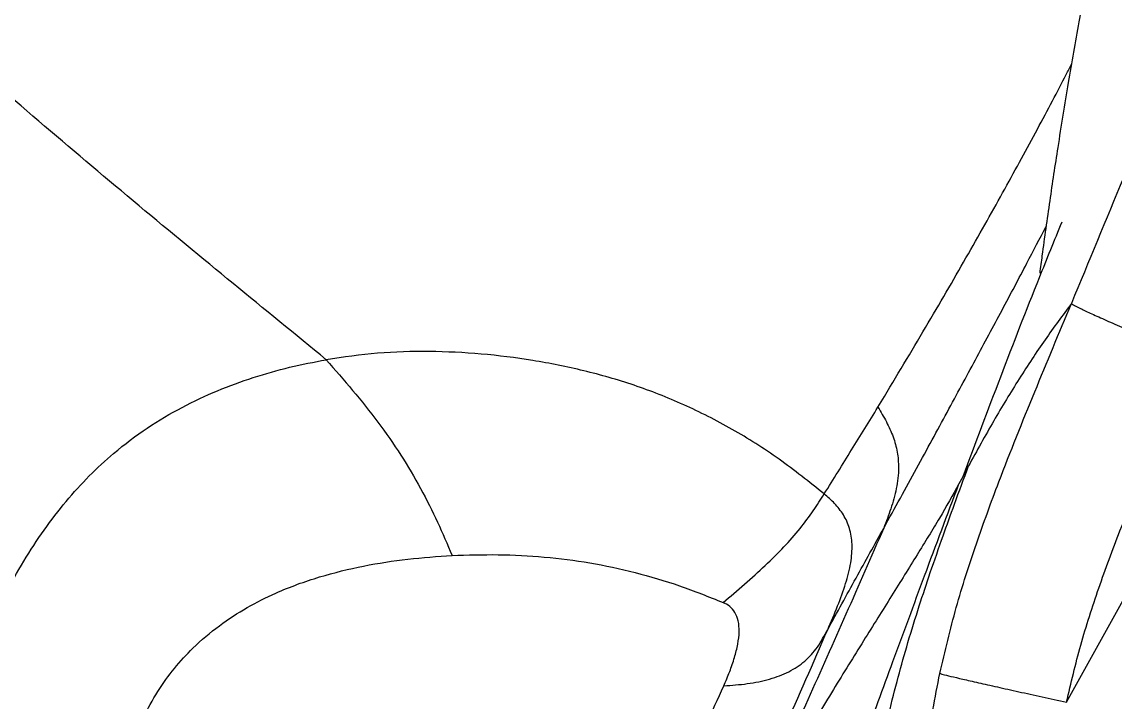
# Model space of a CAD drawing. Extents: x 400 to 501, y 484 to 634.
# Drawn here: x 483.32 to 491.63, y 569.79 to 574.96 of the extents above; entities that cross this region are included whole.
import ezdxf

# ---------------------------------------------------------------- set-up
doc = ezdxf.new("R2010")
doc.units = 0
doc.header["$MEASUREMENT"] = 0
doc.layers.add('DIM', color=3, linetype='Continuous')
doc.layers.add('GEOMETRY', color=3, linetype='Continuous', lineweight=25)

# ---------------------------------------------------------------- blocks, each defined once
blk = doc.blocks.new('2026 GRANDEE')
at = {"layer": 'GEOMETRY', "ltscale": 16}
for p, q in [((39.3982, -24.8037), (39.447, -24.7233)), ((40.043, -25.3332), (40.0133, -25.3886))]:
    blk.add_line(p, q, dxfattribs=at)
at = {"layer": 'GEOMETRY', "ltscale": 16, "flags": 128}
blk.add_lwpolyline([(40.8308, -27.0464), (43.336, -22.5384), (45.8411, -18.0304)], dxfattribs=at)
at = {"layer": 'GEOMETRY', "ltscale": 16}
for points, knots in [([(42.4053, -20.1919), (42.2843, -20.5103), (42.0418, -21.1485), (41.6566, -22.1038), (41.2641, -23.0601), (40.9996, -23.6985), (40.8677, -24.0169)], [0, 0, 0, 0, 0.2481742, 0.4975528, 0.7494201, 1, 1, 1, 1]), ([(41.1996, -20.5013), (41.1852, -20.5672), (41.145, -20.7521), (41.0796, -21.068), (41.0018, -21.4611), (40.9218, -21.8898), (40.8411, -22.3515), (40.7674, -22.805), (40.7017, -23.2429), (40.6564, -23.5613), (40.633, -23.7424), (40.6273, -23.7865)], [0, 0, 0, 0, 0.058392, 0.163819, 0.28116, 0.410043, 0.550091, 0.700928, 0.826773, 0.957764, 1, 1, 1, 1]), ([(35.2072, -24.4441), (34.9719, -24.2519), (34.5014, -23.8675), (33.7854, -23.2767), (33.0679, -22.6719), (32.3512, -22.0523), (31.8786, -21.6249), (31.6423, -21.4112)], [0, 0, 0, 0, 0.200184, 0.400292, 0.600352, 0.800275, 1, 1, 1, 1]), ([(39.447, -24.7233), (39.5602, -24.5348), (39.7867, -24.1577), (40.0898, -23.6332), (40.3669, -23.1402), (40.6124, -22.6885), (40.7789, -22.3748), (40.8554, -22.2251), (40.8686, -22.1992)], [0, 0, 0, 0, 0.191988, 0.383999, 0.576047, 0.76811, 0.95993, 1, 1, 1, 1]), ([(40.7947, -23.3996), (40.7372, -23.5401), (40.4753, -24.1802), (40.2325, -24.8278), (40.043, -25.3332)], [0, 0, 0, 0, 0.219643, 1, 1, 1, 1]), ([(39.4423, -25.7247), (39.5267, -25.5712), (39.6956, -25.2642), (39.926, -24.84), (40.1416, -24.4406), (40.3426, -24.0655), (40.5224, -23.7265), (40.6279, -23.5233), (40.6759, -23.4308)], [0, 0, 0, 0, 0.171341, 0.342698, 0.514075, 0.685494, 0.856914, 1, 1, 1, 1]), ([(39.8679, -26.8281), (39.9076, -26.6607), (39.9866, -26.3282), (40.1426, -25.8441), (40.3421, -25.2977), (40.5874, -24.691), (40.7747, -24.2407), (40.8677, -24.0169)], [0, 0, 0, 0, 0.1727037, 0.3429116, 0.5101296, 0.7565895, 1, 1, 1, 1]), ([(40.8677, -24.0169), (40.8008, -24.1075), (40.6656, -24.2904), (40.4695, -24.5893), (40.2751, -24.9083), (40.1497, -25.1365), (40.0864, -25.2517)], [0, 0, 0, 0, 0.242534, 0.490026, 0.742506, 1, 1, 1, 1]), ([(40.8677, -24.0169), (40.8735, -24.0211), (40.8851, -24.0294), (40.9439, -24.0588), (41.0309, -24.0995), (41.146, -24.1512), (41.2843, -24.2118), (41.4412, -24.2792), (41.6113, -24.3513), (41.7296, -24.4005), (41.7888, -24.4251)], [0, 0, 0, 0, 0.1250074, 0.2500074, 0.3750023, 0.5, 0.6249977, 0.7499926, 0.8749926, 1, 1, 1, 1]), ([(38.9903, -25.4643), (38.877, -25.3738), (38.6505, -25.1928), (38.2922, -24.9673), (37.924, -24.7795), (37.5472, -24.6325), (37.1642, -24.5228), (36.7764, -24.4456), (36.3844, -24.3964), (35.9905, -24.377), (35.5967, -24.388), (35.3371, -24.4254), (35.2072, -24.4441)], [0, 0, 0, 0, 0.100197, 0.20028, 0.300298, 0.400309, 0.500298, 0.600322, 0.700367, 0.80029, 0.900058, 1, 1, 1, 1]), ([(32.49, -31.8102), (32.4513, -31.6198), (32.3739, -31.2393), (32.2976, -30.6589), (32.2486, -30.0732), (32.2307, -29.5471), (32.2326, -29.0831), (32.2464, -28.683), (32.2727, -28.2814), (32.313, -27.8787), (32.3708, -27.4763), (32.4461, -27.1101), (32.5385, -26.7841), (32.6422, -26.4997), (32.7659, -26.2282), (32.907, -25.9726), (33.0621, -25.7352), (33.2289, -25.5184), (33.4055, -25.3239), (33.611, -25.1339), (33.8465, -24.9575), (34.1109, -24.8015), (34.3802, -24.676), (34.6528, -24.5764), (34.9282, -24.4976), (35.1142, -24.4619), (35.2072, -24.4441)], [0, 0, 0, 0, 0.0625715, 0.1250131, 0.1873051, 0.249617, 0.291215, 0.3328294, 0.3744051, 0.415995, 0.4575931, 0.4992208, 0.530478, 0.5617088, 0.5929563, 0.6242567, 0.655589, 0.686927, 0.7182397, 0.7495602, 0.7913383, 0.833101, 0.8748119, 0.9165286, 0.9582629, 1, 1, 1, 1]), ([(35.2072, -24.444), (35.2747, -24.5215), (35.4105, -24.6773), (35.6028, -24.9183), (35.7772, -25.1676), (35.9278, -25.4223), (36.0542, -25.6778), (36.1269, -25.8475), (36.163, -25.9319)], [0, 0, 0, 0, 0.165168, 0.332362, 0.500384, 0.6682, 0.835005, 1, 1, 1, 1]), ([(40.8308, -27.0464), (40.865, -26.9013), (40.9341, -26.6088), (41.0744, -26.1757), (41.2627, -25.667), (41.5044, -25.0835), (41.6935, -24.6456), (41.7889, -24.4248)], [0, 0, 0, 0, 0.159823, 0.322411, 0.488066, 0.741847, 1, 1, 1, 1]), ([(38.9903, -25.4643), (39.0604, -25.352), (39.2008, -25.1272), (39.3324, -24.9116), (39.3982, -24.8037)], [0, 0, 0, 0, 0.499798, 1, 1, 1, 1]), ([(39.3982, -24.8037), (39.4204, -24.841), (39.4641, -24.9146), (39.5164, -25.0291), (39.5483, -25.1468), (39.559, -25.2798), (39.5418, -25.4249), (39.4985, -25.5772), (39.4609, -25.6757), (39.4423, -25.7247)], [0, 0, 0, 0, 0.1243986, 0.2458266, 0.3664874, 0.4890836, 0.6575518, 0.8295991, 1, 1, 1, 1]), ([(39.262, -29.6684), (39.2619, -29.6011), (39.2616, -29.4774), (39.2619, -29.294), (39.2633, -29.1162), (39.2665, -28.9354), (39.272, -28.7537), (39.2802, -28.5723), (39.2948, -28.3403), (39.3204, -28.0596), (39.3639, -27.7311), (39.4183, -27.4226), (39.4816, -27.1303), (39.5498, -26.8596), (39.627, -26.5869), (39.709, -26.3226), (39.7988, -26.0523), (39.8886, -25.7948), (39.9858, -25.5248), (40.0508, -25.3485), (40.0864, -25.2517)], [0, 0, 0, 0, 0.044449, 0.081821, 0.121232, 0.161955, 0.201415, 0.241424, 0.282006, 0.355194, 0.427877, 0.501224, 0.562595, 0.625962, 0.686235, 0.750528, 0.809517, 0.875198, 0.931559, 1, 1, 1, 1]), ([(40.0864, -25.2517), (40.0791, -25.2652), (40.0646, -25.2923), (40.0502, -25.3195), (40.043, -25.3332)], [0, 0, 0, 0, 0.498886, 1, 1, 1, 1]), ([(40.0133, -25.3886), (39.9656, -25.4735), (39.8703, -25.6433), (39.6987, -25.9221), (39.5054, -26.2341), (39.291, -26.5768), (39.0618, -26.945), (38.8186, -27.3505), (38.562, -27.7964), (38.378, -28.1296), (38.2859, -28.2963)], [0, 0, 0, 0, 0.124886, 0.249731, 0.3747, 0.49969, 0.624791, 0.749856, 0.874875, 1, 1, 1, 1]), ([(38.5393, -29.2855), (38.5756, -29.1942), (38.6485, -29.011), (38.7577, -28.735), (38.8658, -28.4591), (38.9722, -28.1841), (39.0775, -27.9084), (39.1831, -27.6285), (39.3288, -27.2381), (39.5184, -26.7231), (39.7576, -26.0705), (39.9261, -25.6211), (40.0133, -25.3886)], [0, 0, 0, 0, 0.070768, 0.141983, 0.213654, 0.284144, 0.35432, 0.426117, 0.499539, 0.65439, 0.821199, 1, 1, 1, 1]), ([(38.2225, -26.2894), (38.277, -26.2431), (38.387, -26.1496), (38.5442, -26.0086), (38.6873, -25.8669), (38.8096, -25.7274), (38.9091, -25.5931), (38.9635, -25.5067), (38.9903, -25.4643)], [0, 0, 0, 0, 0.165119, 0.333721, 0.502778, 0.672109, 0.838894, 1, 1, 1, 1]), ([(39.0167, -26.4958), (39.0425, -26.4359), (39.0921, -26.3205), (39.1543, -26.1507), (39.1945, -25.9926), (39.2066, -25.8491), (39.1872, -25.7239), (39.1389, -25.6199), (39.0702, -25.534), (39.0171, -25.4877), (38.9903, -25.4643)], [0, 0, 0, 0, 0.159404, 0.306989, 0.440729, 0.561079, 0.672095, 0.779782, 0.888693, 1, 1, 1, 1]), ([(39.4423, -25.7247), (39.2512, -26.1601), (38.8734, -27.0207), (38.4802, -27.8745), (38.2859, -28.2963)], [0, 0, 0, 0, 0.505933, 1, 1, 1, 1]), ([(39.0167, -26.4958), (39.0889, -26.3637), (39.2333, -26.0993), (39.3726, -25.8496), (39.4423, -25.7247)], [0, 0, 0, 0, 0.499897, 1, 1, 1, 1]), ([(33.7029, -31.1428), (33.6689, -30.9949), (33.6009, -30.6995), (33.5336, -30.2382), (33.4952, -29.767), (33.485, -29.2887), (33.4973, -28.8073), (33.5264, -28.405), (33.5659, -28.0843), (33.6058, -27.8453), (33.6584, -27.6095), (33.7272, -27.3799), (33.8154, -27.162), (33.9243, -26.9625), (34.0515, -26.786), (34.2079, -26.6163), (34.3934, -26.4607), (34.6053, -26.3236), (34.8594, -26.1961), (35.1554, -26.0887), (35.491, -26.0073), (35.8273, -25.9547), (36.0511, -25.9395), (36.163, -25.9319)], [0, 0, 0, 0, 0.062511, 0.124898, 0.187161, 0.249512, 0.311935, 0.3743, 0.405505, 0.436711, 0.467919, 0.499174, 0.530409, 0.561629, 0.592892, 0.624204, 0.665986, 0.70775, 0.749527, 0.812204, 0.874789, 0.937383, 1, 1, 1, 1]), ([(36.163, -25.9319), (36.2803, -25.9283), (36.5147, -25.9209), (36.8645, -25.9396), (37.2115, -25.9834), (37.5543, -26.0571), (37.8922, -26.1575), (38.1124, -26.2454), (38.2225, -26.2894)], [0, 0, 0, 0, 0.166566, 0.332992, 0.499761, 0.666502, 0.833227, 1, 1, 1, 1]), ([(38.227, -26.9228), (38.2424, -26.8869), (38.2724, -26.817), (38.309, -26.7108), (38.335, -26.609), (38.3467, -26.514), (38.3406, -26.4292), (38.3145, -26.3618), (38.2732, -26.3149), (38.2397, -26.298), (38.2225, -26.2894)], [0, 0, 0, 0, 0.160944, 0.313111, 0.453435, 0.578748, 0.689088, 0.790653, 0.892551, 1, 1, 1, 1]), ([(32.8948, -33.1225), (32.9219, -33.1927), (32.977, -33.3354), (33.0681, -33.5419), (33.1705, -33.7384), (33.2872, -33.915), (33.419, -34.0625), (33.563, -34.1733), (33.7121, -34.2464), (33.8753, -34.2904), (34.0457, -34.299), (34.2205, -34.2667), (34.3876, -34.1985), (34.5516, -34.0997), (34.7127, -33.977), (34.8978, -33.8127), (35.1045, -33.6017), (35.3303, -33.3417), (35.547, -33.0687), (35.7788, -32.7545), (36.0243, -32.3966), (36.2803, -31.9961), (36.583, -31.4933), (36.9227, -30.8885), (37.2962, -30.1788), (37.6547, -29.4631), (38.0047, -28.7368), (38.3484, -27.9991), (38.6866, -27.2524), (38.9066, -26.7481), (39.0167, -26.4958)], [0, 0, 0, 0, 0.0192301, 0.0390807, 0.0594185, 0.0794645, 0.0994184, 0.1194202, 0.1389864, 0.1584061, 0.1843225, 0.2093065, 0.233813, 0.2576335, 0.2807075, 0.3026406, 0.335158, 0.3663087, 0.3968759, 0.427202, 0.4670657, 0.5068693, 0.5461344, 0.6125575, 0.6773034, 0.7417035, 0.8063226, 0.8708521, 0.9353725, 1, 1, 1, 1]), ([(38.227, -26.9228), (38.2875, -26.9182), (38.4113, -26.9089), (38.5805, -26.8735), (38.7268, -26.8184), (38.847, -26.738), (38.9402, -26.6344), (38.9914, -26.5417), (39.0167, -26.4958)], [0, 0, 0, 0, 0.1560392, 0.3197395, 0.4876829, 0.6593186, 0.831295, 1, 1, 1, 1]), ([(39.6931, -29.0684), (39.693, -28.8808), (39.6927, -28.5055), (39.7113, -27.9431), (39.7616, -27.3817), (39.8325, -27.0127), (39.8679, -26.8281)], [0, 0, 0, 0, 0.249853, 0.499872, 0.749915, 1, 1, 1, 1]), ([(39.8679, -26.8281), (39.8741, -26.8301), (39.8866, -26.8342), (39.948, -26.8493), (40.0387, -26.8706), (40.1584, -26.898), (40.3025, -26.9304), (40.4663, -26.9668), (40.6442, -27.0059), (40.7686, -27.0329), (40.8308, -27.0464)], [0, 0, 0, 0, 0.1250066, 0.2500065, 0.375002, 0.5, 0.624998, 0.7499935, 0.8749934, 1, 1, 1, 1]), ([(34.0652, -32.0549), (34.0895, -32.0756), (34.1364, -32.1155), (34.2157, -32.1515), (34.2996, -32.1699), (34.3925, -32.1695), (34.496, -32.1494), (34.6117, -32.1072), (34.7392, -32.042), (34.894, -31.9431), (35.0733, -31.8046), (35.2747, -31.624), (35.4799, -31.4184), (35.6857, -31.1931), (35.8894, -30.9514), (36.1389, -30.6324), (36.4295, -30.2241), (36.755, -29.7215), (37.0714, -29.1955), (37.3781, -28.6508), (37.6741, -28.089), (37.9592, -27.5137), (38.1378, -27.1197), (38.227, -26.9228)], [0, 0, 0, 0, 0.016038, 0.030951, 0.046382, 0.062949, 0.081479, 0.102551, 0.126447, 0.152927, 0.191439, 0.232766, 0.276486, 0.3214, 0.366973, 0.413342, 0.494352, 0.577282, 0.660665, 0.744913, 0.82991, 0.914971, 1, 1, 1, 1])]:
    blk.add_open_spline(points, degree=3, knots=knots, dxfattribs=at)

msp = doc.modelspace()

# ---------------------------------------------------------------- block references
at = {"layer": 'DIM'}
msp.add_blockref('2026 GRANDEE', (450.4248, 596.8403), dxfattribs=at)

doc.saveas('drawing.dxf')
